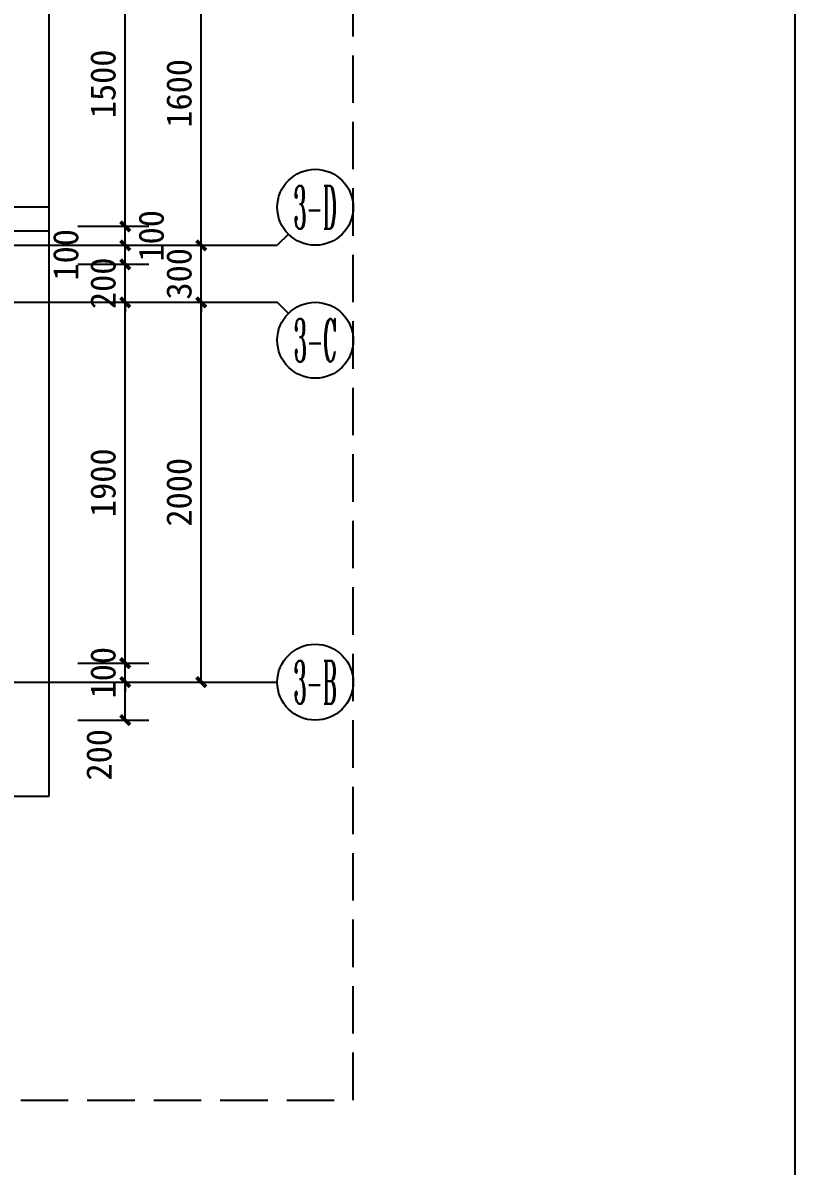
# Model space of a CAD drawing. Extents: x -10817 to 167545, y 26551 to 157048.
# Drawn here: x 8720 to 12783, y 113726 to 119745 of the extents above; entities that cross this region are included whole.
import ezdxf
from ezdxf.enums import TextEntityAlignment as Align
from ezdxf.xclip import XClip

# ---------------------------------------------------------------- set-up
doc = ezdxf.new("R2010")
doc.units = 0
doc.header["$LTSCALE"] = 1000
doc.header["$MEASUREMENT"] = 0
doc.header["$XCLIPFRAME"] = 0
doc.linetypes.add('DASH', pattern=[0.35, 0.25, -0.1])
doc.linetypes.add('DOTE', pattern=[2.42, 2, -0.2, 0.02, -0.2])
doc.layers.get('Defpoints').update_dxf_attribs({"color": 30, "linetype": 'DASH'})
for name, color, linetype in [('3#-B1-墙体$0$A-COLU-CONC-HATC', 204, 'Continuous'), ('3#-B1-墙体$0$A-WALL-BLOK', 131, 'Continuous'), ('A-ANNO-AXIS-CIRC', 3, 'Continuous'), ('A-ANNO-AXIS-TEXT', 7, 'Continuous'), ('A-ANNO-DIMS', 3, 'Continuous'), ('A-ANNO-DOTE', 10, 'DOTE'), ('A-ANNO-SYMB', 3, 'Continuous'), ('AXIS_TEXT', 7, 'Continuous')]:
    doc.layers.add(name, color=color, linetype=linetype)
doc.styles.add('_TCH_AXIS', font='COMPLEX', dxfattribs={"bigfont": 'GBCBIG'})
doc.styles.add('_TCH_DIM_T3', font='')
doc.styles.add('COMPLEX', font='COMPLEX')
doc.styles.get('_TCH_DIM_T3').set_extended_font_data('SimSun')
doc.dimstyles.new('_TCH_ARCH&&50', dxfattribs={"dimtxt": 132.911392, "dimasz": 50, "dimexe": 125, "dimexo": 150, "dimgap": 50, "dimtad": 1, "dimdec": 0, "dimzin": 0, "dimdsep": 46, "dimtxsty": '_TCH_DIM_T3', "dimblk": 'ARCHTICK', "dimcen": 0.09, "dimclrt": 7, "dimazin": 2, "dimtfac": 1, "dimtdec": 0, "dimtix": 1, "dimtmove": 2, "dimatfit": 3, "dimfxl": 50, "dimtolj": 1, "dimtzin": 0, "dimarcsym": 0})

# ---------------------------------------------------------------- blocks, each defined once
blk = doc.blocks.new('3#-B1-墙体')
at = {"layer": '3#-B1-墙体$0$A-COLU-CONC-HATC'}
h = blk.add_hatch(dxfattribs=at)
h.set_pattern_fill('空心砖', color=256, scale=100, style=0)
h.set_pattern_definition([(0, (0, 0), (0, 350), []), (37.875, (400, 0), (-169.6153, 218.0767), []), (90, (400, 0), (-450, 3e-14), [])])
h.paths.add_polyline_path([(33300, -4800), (34200, -4800), (34200, -4600), (33300, -4600)])
at = {"layer": '3#-B1-墙体$0$A-WALL-BLOK'}
for p, q in [((34200, -4600), (33300, -4600)), ((33300, -4800), (34200, -4800))]:
    blk.add_line(p, q, dxfattribs=at)
blk = doc.blocks.new('_ArchTick')
at = {"color": 0, "linetype": 'ByBlock', "const_width": 0.4}
blk.add_lwpolyline([(-0.5, -0.5), (0.5, 0.5)], dxfattribs=at)
blk = doc.blocks.new('*D3387')
at = {"layer": 'A-ANNO-DIMS', "color": 0, "lineweight": -2, "transparency": 16777216}
for p, q in [((9408.1, 118273.5), (9783.1, 118273.5)), ((9658.1, 116273.5), (9658.1, 118273.5)), ((9408.1, 116273.5), (9783.1, 116273.5))]:
    blk.add_line(p, q, dxfattribs=at)
at = {"layer": 'Defpoints', "color": 0, "transparency": 16777216}
for p in [(9258.1, 118273.5), (9658.1, 118273.5), (9258.1, 116273.5)]:
    blk.add_point(p, dxfattribs=at)
at = {"layer": 'A-ANNO-DIMS', "color": 0, "lineweight": -2, "transparency": 16777216, "xscale": 50, "yscale": 50, "zscale": 50}
for p, rotation in [((9658.1, 118273.5), 90), ((9658.1, 116273.5), 270)]:
    blk.add_blockref('_ArchTick', p, dxfattribs=dict(at, rotation=rotation))
at = {"layer": 'A-ANNO-DIMS', "color": 7, "transparency": 16777216, "insert": (9541.7, 117273.5), "char_height": 132.91, "attachment_point": 5, "rotation": 90, "style": '_TCH_DIM_T3'}
blk.add_mtext('\\A1;2000', dxfattribs=at)
blk = doc.blocks.new('*D3388')
at = {"layer": 'A-ANNO-DIMS', "color": 0, "lineweight": -2, "transparency": 16777216}
for p, q in [((9408.1, 118573.5), (9783.1, 118573.5)), ((9658.1, 118573.5), (9658.1, 118623.5)), ((9658.1, 118273.5), (9658.1, 118573.5)), ((9408.1, 118273.5), (9783.1, 118273.5)), ((9658.1, 118273.5), (9658.1, 118223.5))]:
    blk.add_line(p, q, dxfattribs=at)
at = {"layer": 'Defpoints', "color": 0, "transparency": 16777216}
for p in [(9258.1, 118573.5), (9658.1, 118573.5), (9258.1, 118273.5)]:
    blk.add_point(p, dxfattribs=at)
at = {"layer": 'A-ANNO-DIMS', "color": 0, "lineweight": -2, "transparency": 16777216, "xscale": 50, "yscale": 50, "zscale": 50}
for p, rotation in [((9658.1, 118573.5), 270), ((9658.1, 118273.5), 90)]:
    blk.add_blockref('_ArchTick', p, dxfattribs=dict(at, rotation=rotation))
at = {"layer": 'A-ANNO-DIMS', "color": 7, "transparency": 16777216, "insert": (9541.7, 118423.5), "char_height": 132.91, "attachment_point": 5, "rotation": 90, "style": '_TCH_DIM_T3'}
blk.add_mtext('\\A1;300', dxfattribs=at)
blk = doc.blocks.new('*D3389')
at = {"layer": 'A-ANNO-DIMS', "color": 0, "lineweight": -2, "transparency": 16777216}
for p, q in [((9408.1, 120173.5), (9783.1, 120173.5)), ((9658.1, 118573.5), (9658.1, 120173.5)), ((9408.1, 118573.5), (9783.1, 118573.5))]:
    blk.add_line(p, q, dxfattribs=at)
at = {"layer": 'Defpoints', "color": 0, "transparency": 16777216}
for p in [(9258.1, 120173.5), (9658.1, 120173.5), (9258.1, 118573.5)]:
    blk.add_point(p, dxfattribs=at)
at = {"layer": 'A-ANNO-DIMS', "color": 0, "lineweight": -2, "transparency": 16777216, "xscale": 50, "yscale": 50, "zscale": 50}
for p, rotation in [((9658.1, 120173.5), 90), ((9658.1, 118573.5), 270)]:
    blk.add_blockref('_ArchTick', p, dxfattribs=dict(at, rotation=rotation))
at = {"layer": 'A-ANNO-DIMS', "color": 7, "transparency": 16777216, "insert": (9541.7, 119373.5), "char_height": 132.91, "attachment_point": 5, "rotation": 90, "style": '_TCH_DIM_T3'}
blk.add_mtext('\\A1;1600', dxfattribs=at)
blk = doc.blocks.new('*D3414')
at = {"layer": 'A-ANNO-DIMS', "color": 0, "lineweight": -2, "transparency": 16777216}
for p, q in [((9008.1, 116273.5), (9383.1, 116273.5)), ((9258.1, 116073.5), (9258.1, 116273.5)), ((9008.1, 116073.5), (9383.1, 116073.5))]:
    blk.add_line(p, q, dxfattribs=at)
at = {"layer": 'Defpoints', "color": 0, "transparency": 16777216}
for p in [(8858.1, 116273.5), (9258.1, 116273.5), (8858.1, 116073.5)]:
    blk.add_point(p, dxfattribs=at)
at = {"layer": 'A-ANNO-DIMS', "color": 0, "lineweight": -2, "transparency": 16777216, "xscale": 50, "yscale": 50, "zscale": 50}
for p, rotation in [((9258.1, 116273.5), 90), ((9258.1, 116073.5), 270)]:
    blk.add_blockref('_ArchTick', p, dxfattribs=dict(at, rotation=rotation))
at = {"layer": 'A-ANNO-DIMS', "color": 7, "transparency": 16777216, "insert": (9120.6, 115891.3), "char_height": 132.91, "attachment_point": 5, "rotation": 90, "style": '_TCH_DIM_T3'}
blk.add_mtext('\\A1;200', dxfattribs=at)
blk = doc.blocks.new('*D3415')
at = {"layer": 'A-ANNO-DIMS', "color": 0, "lineweight": -2, "transparency": 16777216}
for p, q in [((9258.1, 116373.5), (9258.1, 116423.5)), ((9008.1, 116373.5), (9383.1, 116373.5)), ((9258.1, 116273.5), (9258.1, 116373.5)), ((9008.1, 116273.5), (9383.1, 116273.5)), ((9258.1, 116273.5), (9258.1, 116223.5))]:
    blk.add_line(p, q, dxfattribs=at)
at = {"layer": 'Defpoints', "color": 0, "transparency": 16777216}
for p in [(8858.1, 116373.5), (9258.1, 116373.5), (8858.1, 116273.5)]:
    blk.add_point(p, dxfattribs=at)
at = {"layer": 'A-ANNO-DIMS', "color": 0, "lineweight": -2, "transparency": 16777216, "xscale": 50, "yscale": 50, "zscale": 50}
for p, rotation in [((9258.1, 116373.5), 270), ((9258.1, 116273.5), 90)]:
    blk.add_blockref('_ArchTick', p, dxfattribs=dict(at, rotation=rotation))
at = {"layer": 'A-ANNO-DIMS', "color": 7, "transparency": 16777216, "insert": (9141.7, 116323.5), "char_height": 132.91, "attachment_point": 5, "rotation": 90, "style": '_TCH_DIM_T3'}
blk.add_mtext('\\A1;100', dxfattribs=at)
blk = doc.blocks.new('*D3416')
at = {"layer": 'A-ANNO-DIMS', "color": 0, "lineweight": -2, "transparency": 16777216}
for p, q in [((9008.1, 118273.5), (9383.1, 118273.5)), ((9258.1, 116373.5), (9258.1, 118273.5)), ((9008.1, 116373.5), (9383.1, 116373.5))]:
    blk.add_line(p, q, dxfattribs=at)
at = {"layer": 'Defpoints', "color": 0, "transparency": 16777216}
for p in [(8858.1, 118273.5), (9258.1, 118273.5), (8858.1, 116373.5)]:
    blk.add_point(p, dxfattribs=at)
at = {"layer": 'A-ANNO-DIMS', "color": 0, "lineweight": -2, "transparency": 16777216, "xscale": 50, "yscale": 50, "zscale": 50}
for p, rotation in [((9258.1, 118273.5), 90), ((9258.1, 116373.5), 270)]:
    blk.add_blockref('_ArchTick', p, dxfattribs=dict(at, rotation=rotation))
at = {"layer": 'A-ANNO-DIMS', "color": 7, "transparency": 16777216, "insert": (9141.7, 117323.5), "char_height": 132.91, "attachment_point": 5, "rotation": 90, "style": '_TCH_DIM_T3'}
blk.add_mtext('\\A1;1900', dxfattribs=at)
blk = doc.blocks.new('*D3417')
at = {"layer": 'A-ANNO-DIMS', "color": 0, "lineweight": -2, "transparency": 16777216}
for p, q in [((9258.1, 118473.5), (9258.1, 118523.5)), ((9008.1, 118473.5), (9383.1, 118473.5)), ((9258.1, 118273.5), (9258.1, 118473.5)), ((9008.1, 118273.5), (9383.1, 118273.5)), ((9258.1, 118273.5), (9258.1, 118223.5))]:
    blk.add_line(p, q, dxfattribs=at)
at = {"layer": 'Defpoints', "color": 0, "transparency": 16777216}
for p in [(8858.1, 118473.5), (9258.1, 118473.5), (8858.1, 118273.5)]:
    blk.add_point(p, dxfattribs=at)
at = {"layer": 'A-ANNO-DIMS', "color": 0, "lineweight": -2, "transparency": 16777216, "xscale": 50, "yscale": 50, "zscale": 50}
for p, rotation in [((9258.1, 118473.5), 270), ((9258.1, 118273.5), 90)]:
    blk.add_blockref('_ArchTick', p, dxfattribs=dict(at, rotation=rotation))
at = {"layer": 'A-ANNO-DIMS', "color": 7, "transparency": 16777216, "insert": (9141.7, 118373.5), "char_height": 132.91, "attachment_point": 5, "rotation": 90, "style": '_TCH_DIM_T3'}
blk.add_mtext('\\A1;200', dxfattribs=at)
blk = doc.blocks.new('*D3418')
at = {"layer": 'A-ANNO-DIMS', "color": 0, "lineweight": -2, "transparency": 16777216}
for p, q in [((9008.1, 118573.5), (9383.1, 118573.5)), ((9258.1, 118473.5), (9258.1, 118573.5)), ((9008.1, 118473.5), (9383.1, 118473.5))]:
    blk.add_line(p, q, dxfattribs=at)
at = {"layer": 'Defpoints', "color": 0, "transparency": 16777216}
for p in [(8858.1, 118573.5), (9258.1, 118573.5), (8858.1, 118473.5)]:
    blk.add_point(p, dxfattribs=at)
at = {"layer": 'A-ANNO-DIMS', "color": 0, "lineweight": -2, "transparency": 16777216, "xscale": 50, "yscale": 50, "zscale": 50}
for p, rotation in [((9258.1, 118573.5), 90), ((9258.1, 118473.5), 270)]:
    blk.add_blockref('_ArchTick', p, dxfattribs=dict(at, rotation=rotation))
at = {"layer": 'A-ANNO-DIMS', "color": 7, "transparency": 16777216, "insert": (8945.6, 118523.5), "char_height": 132.91, "attachment_point": 5, "rotation": 90, "style": '_TCH_DIM_T3'}
blk.add_mtext('\\A1;100', dxfattribs=at)
blk = doc.blocks.new('*D3419')
at = {"layer": 'A-ANNO-DIMS', "color": 0, "lineweight": -2, "transparency": 16777216}
for p, q in [((9008.1, 118673.5), (9383.1, 118673.5)), ((9258.1, 118573.5), (9258.1, 118673.5)), ((9008.1, 118573.5), (9383.1, 118573.5))]:
    blk.add_line(p, q, dxfattribs=at)
at = {"layer": 'Defpoints', "color": 0, "transparency": 16777216}
for p in [(8858.1, 118673.5), (9258.1, 118673.5), (8858.1, 118573.5)]:
    blk.add_point(p, dxfattribs=at)
at = {"layer": 'A-ANNO-DIMS', "color": 0, "lineweight": -2, "transparency": 16777216, "xscale": 50, "yscale": 50, "zscale": 50}
for p, rotation in [((9258.1, 118673.5), 90), ((9258.1, 118573.5), 270)]:
    blk.add_blockref('_ArchTick', p, dxfattribs=dict(at, rotation=rotation))
at = {"layer": 'A-ANNO-DIMS', "color": 7, "transparency": 16777216, "insert": (9395.6, 118623.5), "char_height": 132.91, "attachment_point": 5, "rotation": 90, "style": '_TCH_DIM_T3'}
blk.add_mtext('\\A1;100', dxfattribs=at)
blk = doc.blocks.new('*D3420')
at = {"layer": 'A-ANNO-DIMS', "color": 0, "lineweight": -2, "transparency": 16777216}
for p, q in [((9008.1, 120173.5), (9383.1, 120173.5)), ((9258.1, 118673.5), (9258.1, 120173.5)), ((9008.1, 118673.5), (9383.1, 118673.5))]:
    blk.add_line(p, q, dxfattribs=at)
at = {"layer": 'Defpoints', "color": 0, "transparency": 16777216}
for p in [(8858.1, 120173.5), (9258.1, 120173.5), (8858.1, 118673.5)]:
    blk.add_point(p, dxfattribs=at)
at = {"layer": 'A-ANNO-DIMS', "color": 0, "lineweight": -2, "transparency": 16777216, "xscale": 50, "yscale": 50, "zscale": 50}
for p, rotation in [((9258.1, 120173.5), 90), ((9258.1, 118673.5), 270)]:
    blk.add_blockref('_ArchTick', p, dxfattribs=dict(at, rotation=rotation))
at = {"layer": 'A-ANNO-DIMS', "color": 7, "transparency": 16777216, "insert": (9141.7, 119423.5), "char_height": 132.91, "attachment_point": 5, "rotation": 90, "style": '_TCH_DIM_T3'}
blk.add_mtext('\\A1;1500', dxfattribs=at)
blk = doc.blocks.new('_AXISO')
blk.add_circle((0, 0), 0.5)
at = {"layer": 'AXIS_TEXT', "style": 'COMPLEX', "width": 1.041667}
blk.add_attdef('A', text='', height=0.56, dxfattribs=at).set_placement((-0.25, -0.28), (0.25, -0.28), align=Align.FIT)

msp = doc.modelspace()

# ---------------------------------------------------------------- linework, layer by layer
msp.add_lwpolyline([(12783.1, 105498.4), (12783.1, 134198.4)])
at = {"layer": 'A-ANNO-AXIS-CIRC'}
for p, q in [((10116.7, 118632.1), (10058.1, 118573.5)), ((8858.1, 118573.5), (10058.1, 118573.5)), ((8858.1, 118273.5), (10058.1, 118273.5)), ((10116.7, 118214.9), (10058.1, 118273.5)), ((8858.1, 116273.5), (10058.1, 116273.5))]:
    msp.add_line(p, q, dxfattribs=at)
at = {"layer": 'A-ANNO-DOTE'}
for points in [[(3158.1, 118573.5), (10058.1, 118573.5)], [(3158.1, 118273.5), (10058.1, 118273.5)], [(3158.1, 116273.5), (10058.1, 116273.5)]]:
    msp.add_lwpolyline(points, dxfattribs=at)
at = {"layer": 'A-ANNO-SYMB'}
for points in [[(8858.1, 115673.5), (8858.1, 121242.3), (8753.1, 121280.5), (8963.1, 121317.5), (8858.1, 121354.8), (8858.1, 126923.5)], [(4358.1, 115673.5), (6551.9, 115673.5), (6590.1, 115778.5), (6627.1, 115568.5), (6664.4, 115673.5), (8858.1, 115673.5)]]:
    msp.add_lwpolyline(points, dxfattribs=at)
at = {"layer": 'Defpoints'}
msp.add_lwpolyline([(10458.1, 128523.5), (2758.1, 128523.5), (2758.1, 114073.5), (10458.1, 114073.5)], close=True, dxfattribs=at)

# ---------------------------------------------------------------- block references
ref = msp.add_blockref('3#-B1-墙体', (-24941.9, 123373.5))
XClip(ref).set_block_clipping_path([(29299.9999999998, -7700.0000000013), (33800, 3550)])
at = {"layer": 'A-ANNO-AXIS-CIRC'}
ref = msp.add_blockref('_AXISO', (10258.1, 118773.5), dxfattribs=dict(at, xscale=400, yscale=400, zscale=400))
ref.add_attrib('A', '3-D', dxfattribs={"layer": 'A-ANNO-AXIS-TEXT', "height": 226.27, "style": '_TCH_AXIS', "width": 0.33871}).set_placement((10145, 118660.4), (10371.3, 118660.4), align=Align.FIT)
ref = msp.add_blockref('_AXISO', (10258.1, 118073.5), dxfattribs=dict(at, xscale=400, yscale=400, zscale=400))
ref.add_attrib('A', '3-C', dxfattribs={"layer": 'A-ANNO-AXIS-TEXT', "height": 226.27, "style": '_TCH_AXIS', "width": 0.35}).set_placement((10145, 117960.4), (10371.3, 117960.4), align=Align.FIT)
ref = msp.add_blockref('_AXISO', (10258.1, 116273.5), dxfattribs=dict(at, xscale=400, yscale=400, zscale=400))
ref.add_attrib('A', '3-B', dxfattribs={"layer": 'A-ANNO-AXIS-TEXT', "height": 226.27, "style": '_TCH_AXIS', "width": 0.33871}).set_placement((10145, 116160.4), (10371.3, 116160.4), align=Align.FIT)

# ---------------------------------------------------------------- dimensions: what is measured, and where the dimension line sits
at = {"layer": 'A-ANNO-DIMS'}
for p1, p2, picture, middle in [((8858.1, 118673.5), (8858.1, 120173.5), '*D3420', (9141.7, 119423.5)), ((9258.1, 118573.5), (9258.1, 120173.5), '*D3389', (9541.7, 119373.5)), ((9258.1, 118273.5), (9258.1, 118573.5), '*D3388', (9541.7, 118423.5)), ((8858.1, 118273.5), (8858.1, 118473.5), '*D3417', (9141.7, 118373.5)), ((8858.1, 116373.5), (8858.1, 118273.5), '*D3416', (9141.7, 117323.5)), ((9258.1, 116273.5), (9258.1, 118273.5), '*D3387', (9541.7, 117273.5)), ((8858.1, 116273.5), (8858.1, 116373.5), '*D3415', (9141.7, 116323.5))]:
    dim = msp.add_aligned_dim(p1=p1, p2=p2, distance=-400, dimstyle='_TCH_ARCH&&50', dxfattribs=at)
    dim.commit()
    dim.dimension.update_dxf_attribs({"geometry": picture, "text_midpoint": middle})
for base, p1, p2, picture, middle in [((9258.1, 118673.5), (8858.1, 118573.5), (8858.1, 118673.5), '*D3419', (9395.6, 118623.5)), ((9258.1, 118573.5), (8858.1, 118473.5), (8858.1, 118573.5), '*D3418', (8945.6, 118523.5)), ((9258.1, 116273.5), (8858.1, 116073.5), (8858.1, 116273.5), '*D3414', (9120.6, 115891.3))]:
    dim = msp.add_linear_dim(base=base, p1=p1, p2=p2, angle=90, dimstyle='_TCH_ARCH&&50', dxfattribs=at)
    dim.commit()
    dim.dimension.update_dxf_attribs({"geometry": picture, "text_midpoint": middle, "dimtype": 161})

doc.saveas('drawing.dxf')
